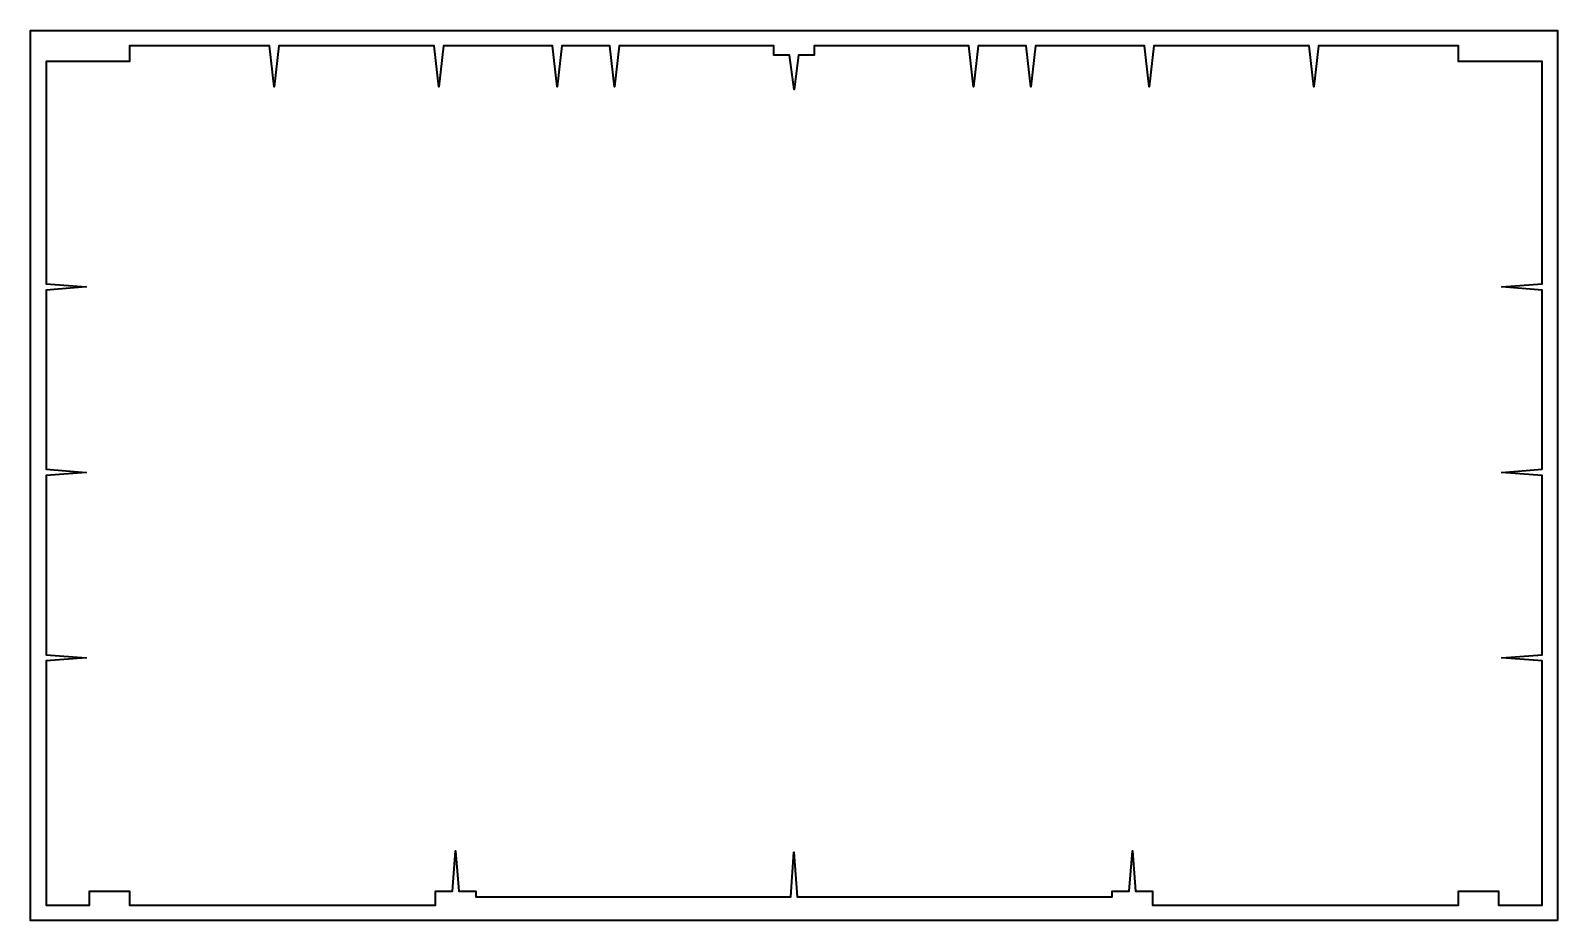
# Model space of a CAD drawing. Header units: millimetres. Extents: x -142 to 352, y 5 to 293.
import ezdxf

# ---------------------------------------------------------------- set-up
doc = ezdxf.new("R2010")
doc.units = ezdxf.units.MM
doc.header["$MEASUREMENT"] = 0
doc.layers.get('0').update_dxf_attribs({"lineweight": 0})
doc.layers.add('Safety', color=7, linetype='Continuous', lineweight=0)

msp = doc.modelspace()

# ---------------------------------------------------------------- linework, layer by layer
at = {"color": 1, "lineweight": 35, "true_color": 0xff0000}
msp.add_lwpolyline([(105.3, 26.81), (105.3, 26.81), (105.3, 26.81), (106.3, 12.38), (208.3, 12.38), (208.3, 14.14), (213.8, 14.14), (214.8, 27.2), (215.8, 14.14), (221.3, 14.14), (221.3, 13.14), (221.3, 9.7), (320.3, 9.7), (320.3, 14.14), (333.3, 14.14), (333.3, 9.7), (347.36, 9.7), (347.36, 88.7), (334.32, 89.7), (347.36, 90.7), (347.36, 148.7), (334.32, 149.7), (347.36, 150.7), (347.36, 208.7), (334.32, 209.7), (347.36, 210.7), (347.36, 282.7), (320.3, 282.7), (320.3, 287.7), (275.03, 287.7), (273.53, 274.43), (272.03, 287.7), (221.73, 287.7), (220.23, 274.43), (218.73, 287.7), (183.45, 287.7), (181.95, 274.43), (180.45, 287.7), (164.87, 287.7), (163.37, 274.43), (161.87, 287.7), (111.8, 287.7), (111.8, 284.7), (106.8, 284.7), (105.36, 273.64), (103.8, 284.7), (98.8, 284.7), (98.8, 287.7), (48.74, 287.7), (47.24, 274.43), (45.74, 287.7), (30.16, 287.7), (28.66, 274.43), (27.16, 287.7), (-8.12, 287.7), (-9.62, 274.43), (-11.12, 287.7), (-61.42, 287.7), (-62.92, 274.43), (-64.42, 287.7), (-109.7, 287.7), (-109.7, 282.7), (-136.75, 282.7), (-136.75, 210.7), (-123.71, 209.7), (-136.75, 208.7), (-136.75, 150.7), (-123.71, 149.7), (-136.75, 148.7), (-136.75, 90.7), (-123.71, 89.7), (-136.75, 88.7), (-136.75, 9.7), (-122.7, 9.7), (-122.7, 14.14), (-109.7, 14.14), (-109.7, 9.7), (-10.7, 9.7), (-10.7, 13.14), (-10.7, 14.14), (-5.2, 14.14), (-4.2, 27.2), (-3.2, 14.14), (2.3, 14.14), (2.3, 12.38), (104.3, 12.38)], close=True, dxfattribs=at)
at = {"layer": 'Safety', "color": 1, "lineweight": 35, "true_color": 0xff0000}
msp.add_lwpolyline([(352.36, 4.7), (-141.75, 4.7), (-141.75, 292.7), (352.36, 292.7)], close=True, dxfattribs=at)

doc.saveas('drawing.dxf')
